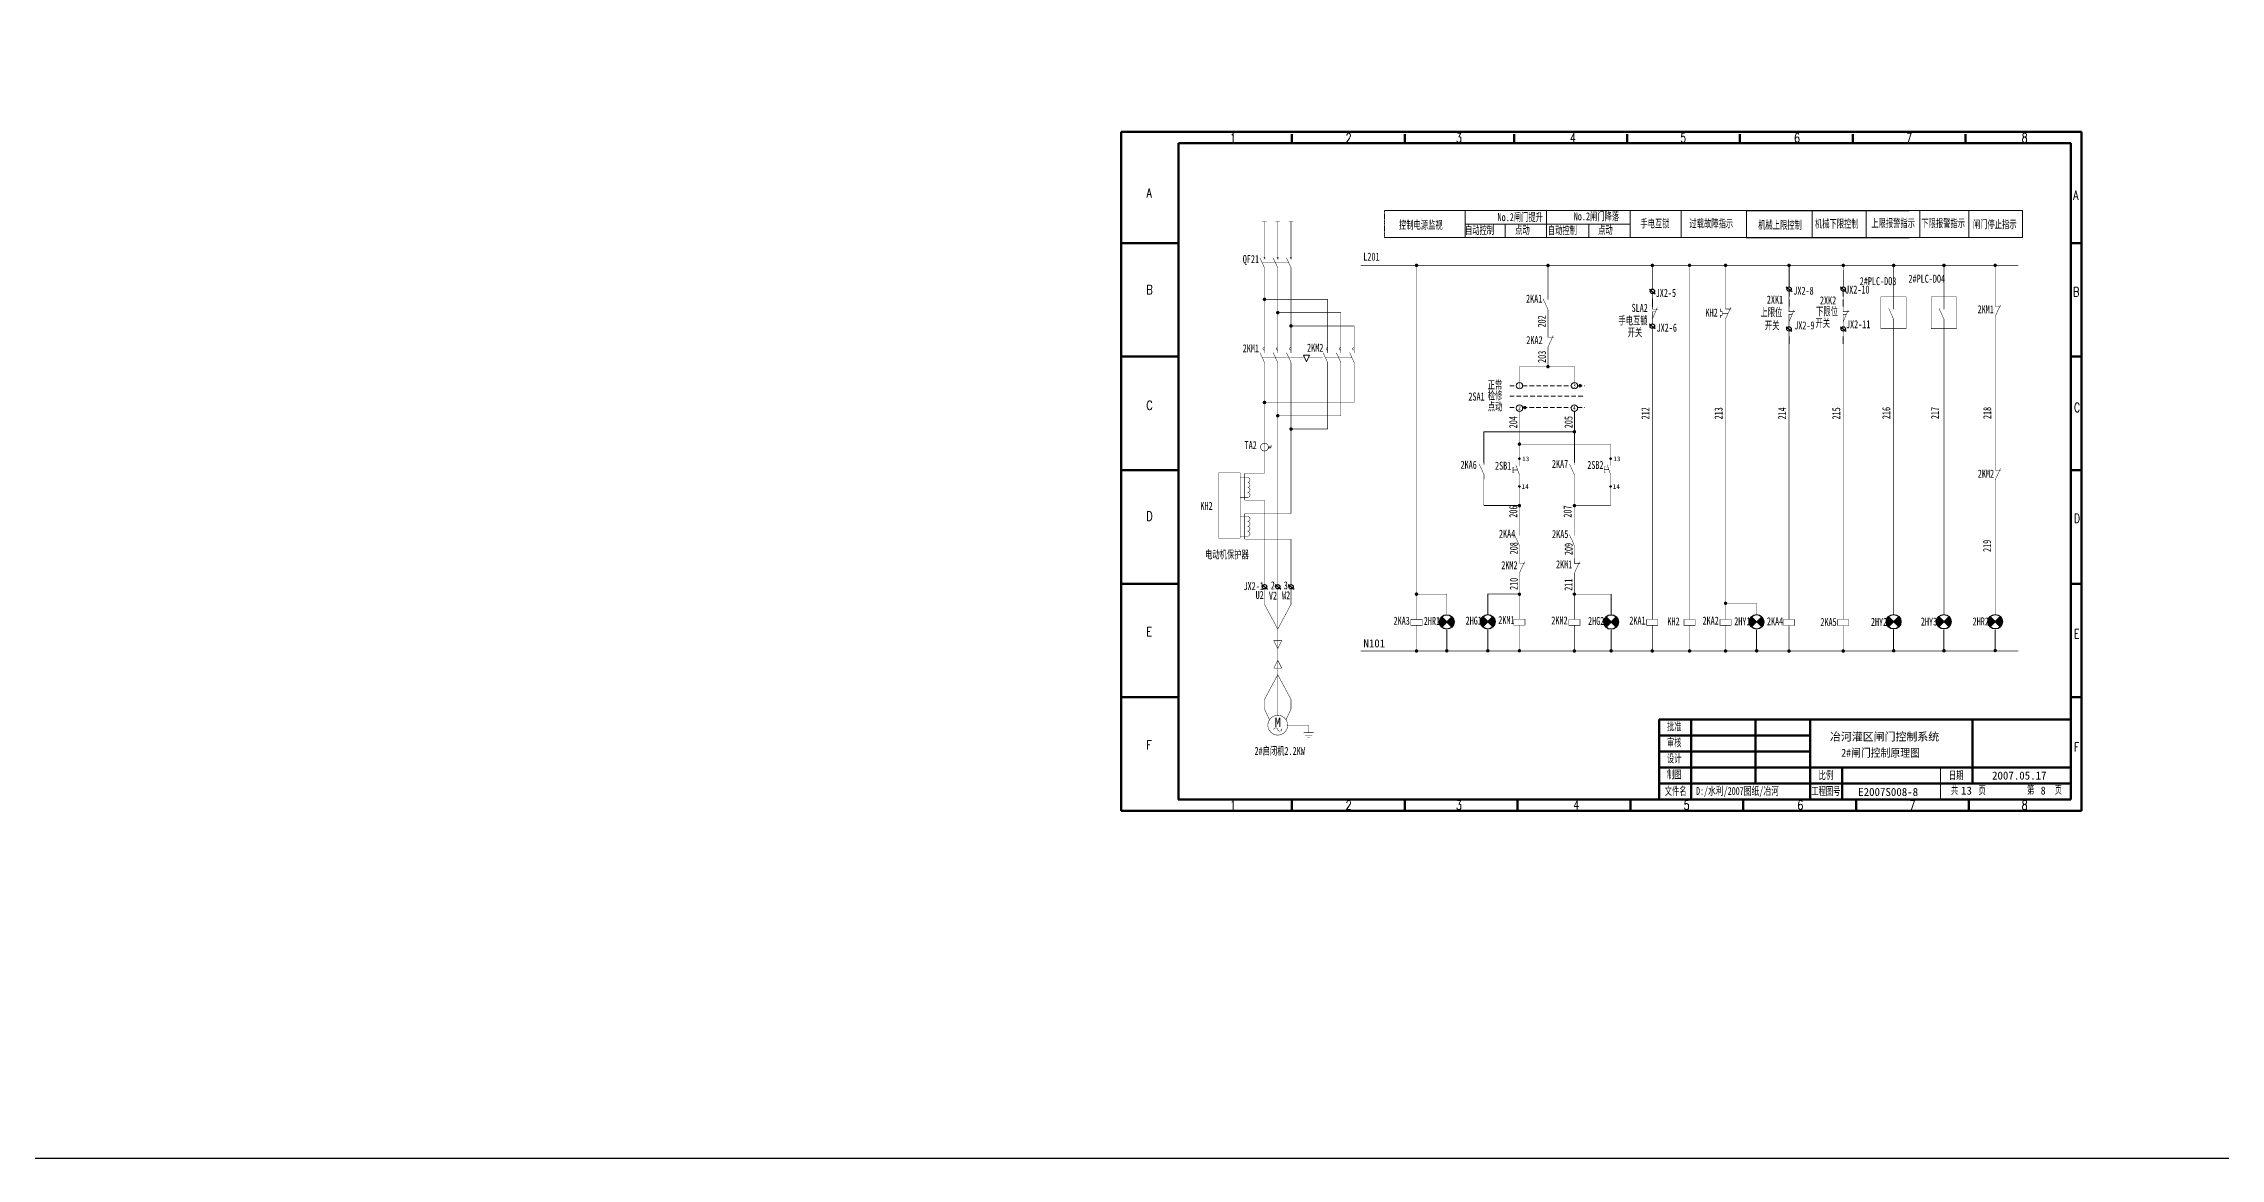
# Model space of a CAD drawing. Header units: millimetres. Extents: x 351 to 10319, y -5939 to 5511.
# Drawn here: x 3429 to 4381, y -2787 to -2299 of the extents above; entities that cross this region are included whole.
import ezdxf
from ezdxf.enums import TextEntityAlignment as Align

# ---------------------------------------------------------------- set-up
doc = ezdxf.new("R2010")
doc.units = ezdxf.units.MM
doc.linetypes.add('DASHED', pattern=[0.75, 0.5, -0.25])
for name, color, linetype in [('40', 7, 'Continuous'), ('41', 7, 'Continuous'), ('ELEMENT', 3, 'Continuous')]:
    doc.layers.add(name, color=color, linetype=linetype)
doc.styles.add('HZ', font='txt.shx', dxfattribs={"width": 0.65, "bigfont": 'hztxt.shx'})
doc.styles.add('song', font='SimSun.ttf', dxfattribs={"width": 0.65})
doc.styles.add('仿宋', font='SIMFANG.TTF', dxfattribs={"width": 0.65})

# ---------------------------------------------------------------- blocks, each defined once
blk = doc.blocks.new('电流互感器1')
at = {"const_width": 0.202}
blk.add_lwpolyline([(0.08, 2.21, 1), (0.08, -0.67, 1), (0.08, 2.21)], format="xyb", close=True, dxfattribs=at)
for points in [[(0.08, 5.09), (0.08, -3.55)], [(1.52, 0.77), (2.68, 0.77)], [(2.29, 1.34), (1.57, 0.19)], [(2.75, 1.34), (2.03, 0.19)]]:
    blk.add_lwpolyline(points, dxfattribs=at)
at = {"flags": 9}
for p in [(0.08, 5.09), (-0.17, -5.99)]:
    blk.add_attdef('S', p, '', height=0.0000576, dxfattribs=at)
blk = doc.blocks.new('断路器')
at = {"const_width": 0.202}
for points in [[(-4.8, -4.18), (-4.8, -2.16), (-6.81, 2.16)], [(-5.81, 0), (5.81, 0)], [(-5.16, 2.5), (-4.43, 1.53)], [(-4.55, 2.5), (-5.05, 1.53)], [(-4.8, 4.47), (-4.8, 2.02)], [(1.01, -4.18), (1.01, -2.16), (-1.01, 2.16)], [(0.65, 2.5), (1.37, 1.53)], [(1.26, 2.5), (0.76, 1.53)], [(1.01, 4.47), (1.01, 2.02)], [(6.81, -4.18), (6.81, -2.16), (4.8, 2.16)], [(6.46, 2.5), (7.18, 1.53)], [(7.06, 2.5), (6.56, 1.53)], [(6.81, 4.47), (6.81, 2.02)]]:
    blk.add_lwpolyline(points, dxfattribs=at)
at = {"flags": 9}
blk.add_attdef('S', (-0.14, 2.02), '', height=0.0000576, dxfattribs=at)
blk = doc.blocks.new('交流接触器')
at = {"const_width": 0.202}
for points in [[(-4.07, -5.19), (-4.07, -3.17), (-6.09, 1.15)], [(-4.07, 3.46), (-4.07, 1.01)], [(1.73, -5.19), (1.73, -3.17), (-0.28, 1.15)], [(1.73, 3.46), (1.73, 1.01)], [(7.54, -5.19), (7.54, -3.17), (5.52, 1.15)], [(7.54, 3.46), (7.54, 1.01)], [(-5.08, -1.01), (6.53, -1.01)]]:
    blk.add_lwpolyline(points, dxfattribs=at)
for points in [[(-4.19, 3.29, 1.278688), (-4.07, 2.32, -1.12636)], [(1.61, 3.28, 1.278688), (1.73, 2.32, -1.12636)], [(7.42, 3.29, 1.278688), (7.54, 2.32, -1.12636)]]:
    blk.add_lwpolyline(points, format="xyb", dxfattribs=at)
at = {"flags": 9}
blk.add_attdef('S', (0.21, 2.8), '', height=0.0000576, dxfattribs=at)
blk = doc.blocks.new('辅助符号2')
blk.add_line((-0.95, 6.09), (1.54, 4.09))
at = {"const_width": 0.202}
blk.add_lwpolyline([(0.24, 4.17), (0.24, -2.55)], dxfattribs=at)
blk.add_circle((0.24, 5.13), 0.96)
at = {"flags": 9}
blk.add_attdef('S', (0.24, 6.09), '', height=0.0000576, dxfattribs=at)
blk = doc.blocks.new('电缆头1')
at = {"const_width": 0.202}
for points in [[(-1.73, 1.44), (1.73, 1.44), (0, -2.02), (-1.73, 1.44)], [(0, 4.32), (0, -4.32)]]:
    blk.add_lwpolyline(points, dxfattribs=at)
at = {"flags": 9}
blk.add_attdef('S', (0, 4.32), '', height=0.0000576, dxfattribs=at)
blk = doc.blocks.new('电动机')
at = {"const_width": 0.202}
blk.add_lwpolyline([(-1.01, -4.82, 1), (-1.01, 3.82, 1), (-1.01, -4.82, 1)], format="xyb", close=True, dxfattribs=at)
for points in [[(-1.01, -2.37, 0.986208), (-2.74, -2.66, 0.859125)], [(-1.01, -2.37, 1.013985), (0.71, -2.08, -1.197218)]]:
    blk.add_lwpolyline(points, format="xyb", dxfattribs=at)
at = {"flags": 8}
blk.add_attdef('M', text='', height=4.03, dxfattribs=at).set_placement((-1.01, 0.8), align=Align.MIDDLE_CENTER)
at = {"flags": 9}
blk.add_attdef('S', (-1.01, 3.82), '', height=0.0000576, dxfattribs=at)
blk = doc.blocks.new('接地')
at = {"const_width": 0.202}
for points in [[(-2.16, 1.08), (2.16, 1.08)], [(-1.62, 0), (1.62, 0)], [(0, 4.32), (0, 1.08)], [(-0.54, -1.08), (0.54, -1.08)]]:
    blk.add_lwpolyline(points, dxfattribs=at)
at = {"flags": 9}
blk.add_attdef('S', (0, 4.32), '', height=0.0000576, dxfattribs=at)
blk = doc.blocks.new('动合（常开）触点')
at = {"const_width": 0.202}
for points in [[(-1.09, 2.24), (1.07, -2.52)], [(1.07, 3.97), (1.07, 1.81)], [(1.07, -2.52), (1.07, -4.68)]]:
    blk.add_lwpolyline(points, dxfattribs=at)
at = {"flags": 9}
blk.add_attdef('S', (1.07, 3.97), '', height=0.0000576, dxfattribs=at)
blk = doc.blocks.new('操作器件')
at = {"const_width": 0.202}
for points in [[(-2.76, 1.83), (2.14, 1.83), (2.14, -0.77), (-2.76, -0.77), (-2.76, 1.83)], [(-0.31, 4.85), (-0.31, 1.83)], [(-0.31, -3.79), (-0.31, -0.77)]]:
    blk.add_lwpolyline(points, dxfattribs=at)
at = {"flags": 9}
blk.add_attdef('S', (-0.31, 4.85), '', height=0.0000576, dxfattribs=at)
blk = doc.blocks.new('信号灯')
for p, q in [((2.04, -2.25), (-2.44, 2.24)), ((2.04, 2.24), (-2.44, -2.25))]:
    blk.add_line(p, q)
at = {"const_width": 0.202}
blk.add_lwpolyline([(-0.2, 5.47), (-0.2, 3.16)], dxfattribs=at)
blk.add_circle((-0.2, -0.01), 3.17)
for points in [[(-1.32, -1.13), (-3.26, 0.82), (-0.2, -0.01), (-2.44, 2.24)], [(-2.14, -1.95), (-3.26, -0.83), (-1.32, -1.13), (-3.26, 0.82)], [(0.92, 1.12), (2.86, -0.83), (-0.2, -0.01), (2.04, -2.25)], [(1.74, 1.94), (2.86, 0.82), (0.92, 1.12), (2.86, -0.83)], [(2.04, 2.24), (2.04, 2.24), (1.74, 1.94), (2.86, 0.82)], [(-2.44, -2.25), (-2.44, -2.25), (-2.14, -1.95), (-3.26, -0.83)]]:
    blk.add_solid(points)
at = {"flags": 9}
blk.add_attdef('S', (-0.2, 5.47), '', height=0.0000576, dxfattribs=at)
at = {"layer": 'ELEMENT', "flags": 9}
blk.add_attdef('S', (-0.2, 5.47), '', height=0.0000576, dxfattribs=at)
blk = doc.blocks.new('位置开关动断触点')
at = {"const_width": 0.202}
for points in [[(-0.54, 3.62), (-0.54, 1.46), (2.05, 1.46)], [(1.62, 2.18), (-0.54, -2.86)], [(-0.54, -5.02), (-0.54, 0.29), (0.81, 0.29)]]:
    blk.add_lwpolyline(points, dxfattribs=at)
at = {"flags": 9}
blk.add_attdef('S', (-0.54, 3.62), '', height=0.0000576, dxfattribs=at)
blk = doc.blocks.new('动断（常闭）触点')
at = {"const_width": 0.202}
for points in [[(-1.15, 3.96), (-1.15, 1.8), (1.44, 1.8)], [(-1.15, -4.68), (-1.15, -2.52), (1.15, 2.52)]]:
    blk.add_lwpolyline(points, dxfattribs=at)
at = {"flags": 9}
blk.add_attdef('S', (-1.15, 3.96), '', height=0.0000576, dxfattribs=at)
blk = doc.blocks.new('按钮开关1')
at = {"const_width": 0.202}
for points in [[(-1.41, 1.25), (-2.05, 1.25), (-2.05, -1.2), (-1.41, -1.2)], [(-2.05, 0), (0, 0)], [(0.75, -4.51), (0.75, -2.1), (-0.78, 2.1)], [(0.75, 4.13), (0.75, 1.68)]]:
    blk.add_lwpolyline(points, dxfattribs=at)
at = {"flags": 9}
blk.add_attdef('S', (0.75, 4.13), '', height=0.0000576, dxfattribs=at)
blk = doc.blocks.new('热继电器常闭触点')
at = {"const_width": 0.202}
for points in [[(-3.1, 1.79), (-3.1, 0.64), (-2.23, 0.64), (-2.23, -1.09), (-3.1, -1.09), (-3.1, -2.25)], [(-0.79, 3.8), (-0.79, 1.64), (1.8, 1.64)], [(-0.79, -4.84), (-0.79, -2.68), (1.51, 2.36)], [(-2.23, -0.23), (0.33, -0.23)]]:
    blk.add_lwpolyline(points, dxfattribs=at)
at = {"flags": 9}
blk.add_attdef('S', (-0.79, 3.8), '', height=0.0000576, dxfattribs=at)
blk = doc.blocks.new('电感器')
at = {"const_width": 0.202}
for points in [[(1, 5.55), (1, 5.55, 1), (1, 3.39, 1)], [(1, 3.39, 1), (1, 1.23, 1), (1, -0.93, 1), (1, -3.09), (1, -3.09)]]:
    blk.add_lwpolyline(points, format="xyb", dxfattribs=at)
at = {"flags": 9}
blk.add_attdef('S', (1, 5.55), '', height=0.0000576, dxfattribs=at)

msp = doc.modelspace()

# ---------------------------------------------------------------- linework, layer by layer
at = {"color": 0, "lineweight": 50}
for p, q in [((4320.393, -2337.955), (3900.393, -2337.955)), ((3975.029, -2338.922), (3975.029, -2342.927)), ((4024.398, -2338.922), (4024.398, -2342.927)), ((4072.282, -2338.922), (4072.282, -2342.927)), ((4121.652, -2338.922), (4121.652, -2342.927)), ((4171.022, -2338.922), (4171.022, -2342.927)), ((4220.391, -2338.922), (4220.391, -2342.927)), ((4269.761, -2338.922), (4269.761, -2342.927)), ((3925.393, -2386.612), (3900.393, -2386.612)), ((4320.393, -2386.612), (4315.789, -2386.612)), ((3925.393, -2436.273), (3900.393, -2436.273)), ((4320.393, -2436.273), (4315.789, -2436.273)), ((3925.393, -2485.934), (3900.393, -2485.934)), ((4319.954, -2485.934), (4315.789, -2485.934)), ((3925.393, -2535.596), (3900.393, -2535.596)), ((4320.393, -2535.596), (4315.789, -2535.596)), ((3925.393, -2585.257), (3900.393, -2585.257)), ((4320.393, -2585.257), (4315.789, -2585.257)), ((4320.393, -2634.955), (3900.402, -2634.955)), ((3975.029, -2629.957), (3975.029, -2634.919)), ((4024.398, -2629.957), (4024.398, -2634.919)), ((4073.768, -2629.957), (4073.768, -2634.919)), ((4123.138, -2629.957), (4123.138, -2634.919)), ((4172.508, -2629.957), (4172.508, -2634.919)), ((4221.877, -2629.957), (4221.877, -2634.919)), ((4271.247, -2629.957), (4271.247, -2634.919))]:
    msp.add_line(p, q, dxfattribs=at)
at = {"lineweight": 9}
for p, q in [((4015.589, -2372.379), (4294.714, -2372.379)), ((4050.879, -2384.232), (4050.879, -2372.379)), ((4123.016, -2378.269), (4050.879, -2378.269)), ((4068.422, -2384.232), (4068.422, -2378.269)), ((4086.49, -2384.232), (4086.49, -2372.379)), ((4104.93, -2384.232), (4104.93, -2378.269)), ((4123.016, -2384.232), (4123.016, -2372.379)), ((4145.379, -2384.232), (4145.379, -2372.379)), ((4173.958, -2384.232), (4173.958, -2372.379)), ((4202.644, -2384.232), (4202.644, -2372.379)), ((4226.268, -2384.232), (4226.268, -2372.379)), ((4249.685, -2384.232), (4249.685, -2372.379)), ((4271.242, -2384.232), (4271.242, -2372.379)), ((4294.714, -2384.232), (4294.714, -2372.379)), ((4294.714, -2384.232), (4015.589, -2384.232)), ((4192.522, -2405.736), (4192.522, -2396.368)), ((4192.522, -2409.952), (4192.522, -2407.656)), ((4216.241, -2409.952), (4216.241, -2407.656)), ((4132.737, -2414.354), (4132.737, -2411.021)), ((4192.522, -2414.378), (4192.522, -2411.233)), ((4192.522, -2414.378), (4192.522, -2411.233)), ((4216.241, -2414.378), (4216.241, -2411.233)), ((4192.514, -2430.629), (4192.514, -2427.484)), ((4192.514, -2430.629), (4192.514, -2427.484)), ((4216.234, -2430.629), (4216.234, -2427.484)), ((4216.234, -2430.629), (4216.234, -2427.484)), ((3980.165, -2435.657), (3982.781, -2435.657)), ((3981.473, -2438.532), (3980.165, -2435.657)), ((3982.781, -2435.657), (3981.473, -2438.532)), ((4098.643, -2460.184), (4098.643, -2482.609)), ((4059.07, -2469.112), (4098.4, -2469.112)), ((4059.07, -2469.112), (4059.07, -2482.613)), ((4074.718, -2501.437), (4059.07, -2501.437)), ((4060.771, -2540.069), (4060.771, -2549.063)), ((4114.707, -2540.158), (4114.707, -2549.151)), ((4042.82, -2555.911), (4042.82, -2564.984)), ((4060.771, -2555.836), (4060.771, -2564.909)), ((4114.707, -2555.924), (4114.707, -2564.997)), ((4178.333, -2555.861), (4178.333, -2564.935)), ((4238.295, -2555.809), (4238.295, -2564.882)), ((4260.303, -2555.809), (4260.303, -2564.882)), ((4282.71, -2555.783), (4282.71, -2564.856))]:
    msp.add_line(p, q, dxfattribs=at)
at = {"linetype": 'DASHED', "lineweight": 9}
msp.add_line((4015.589, -2384.232), (4015.589, -2372.379), dxfattribs=at)
for p, q in [((4173.958, -2372.379), (4245.065, -2372.379)), ((4173.958, -2384.232), (4245.065, -2384.232))]:
    msp.add_line(p, q)
at = {"linetype": 'DASHED', "lineweight": 9, "ltscale": 4}
for p, q in [((4070.329, -2449.021), (4073.209, -2449.021)), ((4070.329, -2453.592), (4103.15, -2453.592)), ((4076.004, -2449.021), (4097.258, -2449.021)), ((4100.052, -2449.021), (4103.15, -2449.021)), ((4070.329, -2458.556), (4073.215, -2458.556)), ((4075.973, -2458.556), (4097.263, -2458.556)), ((4100.022, -2458.556), (4103.15, -2458.556))]:
    msp.add_line(p, q, dxfattribs=at)
at = {"lineweight": 20}
msp.add_line((4258.789, -2615.957), (4258.789, -2629.957), dxfattribs=at)
msp.add_lwpolyline([(2066.199, -1811.726), (7008.567, -1811.726), (7008.567, -2786.942), (2066.199, -2786.942)], close=True)
at = {"const_width": 0.2}
for points in [[(3962.009, -2377.119), (3964.082, -2377.119)], [(3963.076, -2390.755), (3963.076, -2377.119)], [(3967.814, -2377.119), (3969.888, -2377.119)], [(3968.881, -2390.755), (3968.881, -2377.119)], [(3973.62, -2377.119), (3975.693, -2377.119)], [(3974.687, -2390.755), (3974.687, -2377.119)], [(3963.076, -2434.645), (3963.076, -2397.38)], [(3968.881, -2434.645), (3968.881, -2397.38)], [(3974.687, -2434.645), (3974.687, -2397.38)], [(4005.158, -2396.345), (4292.829, -2396.345)], [(4029.599, -2396.345), (4029.592, -2430.601)], [(4087.071, -2409.143), (4087.071, -2396.345)], [(4132.737, -2396.349), (4132.737, -2406.744)], [(4149.017, -2411.282), (4149.017, -2396.345)], [(4164.756, -2413.291), (4164.763, -2396.345)], [(4192.522, -2405.736), (4192.522, -2396.588)], [(4216.241, -2396.345), (4216.291, -2405.737)], [(4282.71, -2412.18), (4282.718, -2396.345)], [(3963.076, -2411.228), (3990.707, -2411.228)], [(3968.881, -2417.034), (3996.512, -2417.034)], [(3990.707, -2434.645), (3990.707, -2411.228)], [(3996.512, -2434.645), (3996.512, -2417.034)], [(4087.071, -2425.598), (4087.071, -2417.786)], [(4149.02, -2421.933), (4149.017, -2411.282)], [(3974.687, -2422.839), (4002.318, -2422.839)], [(4002.318, -2434.645), (4002.318, -2422.839)], [(4149.02, -2421.933), (4149.02, -2422.777)], [(4149.02, -2422.777), (4149.02, -2545.289)], [(4164.756, -2421.933), (4164.756, -2546.784)], [(4238.295, -2546.731), (4238.295, -2420.72)], [(4260.303, -2546.731), (4260.303, -2424.014)], [(4282.71, -2483.739), (4282.71, -2420.707)], [(4029.592, -2430.601), (4029.572, -2545.287)], [(4087.071, -2434.24), (4087.071, -2435.084)], [(4087.071, -2435.084), (4087.071, -2440.617)], [(4132.73, -2430.605), (4132.71, -2545.291)], [(4192.514, -2430.629), (4192.52, -2545.321)], [(4216.234, -2430.629), (4216.239, -2545.321)], [(3963.076, -2487.33), (3963.076, -2438.822)], [(3968.881, -2488.331), (3968.881, -2438.822)], [(3974.687, -2489.195), (3974.687, -2438.822)], [(3990.707, -2467.924), (3990.707, -2438.822)], [(3996.512, -2462.118), (3996.512, -2438.822)], [(4002.318, -2456.313), (4002.318, -2438.822)], [(4074.594, -2447.568), (4074.594, -2440.617), (4098.643, -2440.617), (4098.643, -2447.568)], [(3963.076, -2456.313), (4002.318, -2456.313)], [(3968.881, -2462.118), (3996.512, -2462.118)], [(4074.594, -2479.454), (4074.594, -2460.184)], [(4098.643, -2460.184), (4098.643, -2481.463)], [(3974.687, -2467.924), (3990.707, -2467.924)], [(4059.07, -2481.311), (4059.07, -2469.112), (4098.643, -2469.102)], [(4074.594, -2474.542), (4114.464, -2474.542), (4114.464, -2479.302)], [(4074.594, -2480.586), (4074.594, -2479.454)], [(4074.594, -2481.717), (4074.594, -2481.232)], [(4114.464, -2479.302), (4114.464, -2480.586)], [(4114.464, -2481.232), (4114.464, -2481.565)], [(3954.381, -2489.144), (3954.381, -2487.33), (3963.076, -2487.33)], [(3968.881, -2512.102), (3968.881, -2486.073)], [(3974.687, -2504.879), (3974.687, -2486.938)], [(4059.07, -2489.953), (4059.07, -2501.437), (4074.594, -2501.437)], [(4074.594, -2490.36), (4074.594, -2490.95)], [(4074.594, -2490.95), (4074.594, -2492.727)], [(4074.594, -2492.137), (4074.594, -2492.727)], [(4074.594, -2493.374), (4074.594, -2512.418)], [(4098.643, -2490.105), (4098.643, -2512.418)], [(4098.643, -2501.437), (4114.464, -2501.437), (4114.464, -2493.374)], [(4114.464, -2490.797), (4114.464, -2490.207)], [(4114.464, -2492.727), (4114.464, -2490.502)], [(4282.71, -2546.706), (4282.71, -2492.381)], [(3954.381, -2499.038), (3963.076, -2499.038)], [(3963.076, -2535.955), (3963.076, -2499.038)], [(3954.381, -2504.879), (3974.687, -2504.879)], [(3968.881, -2535.955), (3968.881, -2512.102)], [(3954.381, -2516.056), (3974.687, -2516.056)], [(3974.687, -2535.953), (3974.687, -2516.056)], [(4074.594, -2518.9), (4074.594, -2524.398)], [(4098.643, -2518.9), (4098.643, -2524.701)], [(4074.597, -2545.209), (4074.594, -2533.04)], [(3963.076, -2544.597), (3963.076, -2537.876)], [(3968.881, -2566.721), (3968.881, -2537.876)], [(3974.687, -2544.595), (3974.687, -2537.873)], [(4042.82, -2546.833), (4042.82, -2540.144), (4029.573, -2540.144)], [(4060.771, -2546.758), (4060.771, -2540.069), (4074.596, -2540.069)], [(4098.623, -2533.128), (4098.626, -2545.297)], [(4114.707, -2546.847), (4114.707, -2540.158), (4098.624, -2540.158)], [(3968.881, -2555.419), (3963.076, -2544.597)], [(3968.881, -2555.419), (3974.687, -2544.595)], [(4029.572, -2545.287), (4029.571, -2548.16)], [(4074.598, -2548.082), (4074.597, -2545.209)], [(4098.626, -2545.297), (4098.627, -2549.683)], [(4132.71, -2545.291), (4132.709, -2548.165)], [(4149.02, -2545.289), (4149.02, -2548.163)], [(4178.333, -2546.784), (4178.333, -2544.04), (4164.756, -2544.04)], [(4164.756, -2545.289), (4164.756, -2548.163)], [(4192.52, -2545.321), (4192.52, -2548.194)], [(4216.239, -2545.321), (4216.24, -2548.194)], [(4029.571, -2564.988), (4029.571, -2556.803)], [(4042.82, -2555.475), (4042.82, -2564.984)], [(4060.771, -2555.4), (4060.771, -2564.997)], [(4074.598, -2556.724), (4074.598, -2564.997)], [(4098.627, -2556.812), (4098.627, -2564.942)], [(4114.707, -2555.489), (4114.707, -2564.997)], [(4132.709, -2564.992), (4132.709, -2556.807)], [(4149.02, -2556.805), (4149.02, -2565.146)], [(4164.756, -2556.805), (4164.756, -2565.146)], [(4178.333, -2555.426), (4178.333, -2564.935)], [(4192.52, -2565.021), (4192.52, -2556.836)], [(4216.24, -2565.021), (4216.24, -2556.836)], [(4238.295, -2555.373), (4238.295, -2564.882)], [(4260.303, -2555.373), (4260.303, -2564.882)], [(4282.71, -2555.348), (4282.71, -2564.856)], [(3968.881, -2588.745), (3968.881, -2566.948)], [(4005.158, -2564.997), (4292.829, -2564.997)], [(3968.881, -2575.363), (3963.076, -2586.184)], [(3968.881, -2575.363), (3974.687, -2586.187)], [(3963.076, -2586.184), (3963.076, -2588.745)], [(3963.076, -2588.745), (3963.076, -2590.453)], [(3968.881, -2593.139), (3968.881, -2588.745)], [(3974.685, -2586.184), (3974.685, -2588.745)], [(3974.685, -2588.745), (3974.685, -2590.453)], [(3963.076, -2590.453), (3965.279, -2595.074)], [(3974.687, -2590.453), (3972.483, -2595.074)], [(3973.202, -2597.46), (3982.365, -2597.46)]]:
    msp.add_lwpolyline(points, dxfattribs=at)
at = {"const_width": 0.75}
for points in [[(4029.224, -2396.345, 1), (4029.974, -2396.345, 1)], [(4086.706, -2396.396, 1), (4087.456, -2396.396, 1)], [(4132.362, -2396.349, 1), (4133.112, -2396.349, 1)], [(4148.619, -2396.345, 1), (4149.369, -2396.345, 1)], [(4164.388, -2396.345, 1), (4165.138, -2396.345, 1)], [(4192.147, -2396.345, 1), (4192.897, -2396.345, 1)], [(4215.866, -2396.368, 1), (4216.616, -2396.368, 1)], [(4282.343, -2396.345, 1), (4283.093, -2396.345, 1)], [(4086.696, -2440.617, 1), (4087.446, -2440.617, 1)], [(4100.764, -2449.004, 1), (4101.514, -2449.004, 1)], [(4076.577, -2458.54, 1), (4077.327, -2458.54, 1)], [(4074.219, -2474.542, 1), (4074.969, -2474.542, 1)], [(4098.268, -2469.102, 1), (4099.018, -2469.102, 1)], [(4074.219, -2501.437, 1), (4074.969, -2501.437, 1)], [(4098.268, -2501.437, 1), (4099.018, -2501.437, 1)], [(4029.198, -2540.144, 1), (4029.948, -2540.144, 1)], [(4074.223, -2540.176, 1), (4074.973, -2540.176, 1)], [(4098.247, -2540.158, 1), (4098.997, -2540.158, 1)], [(4164.381, -2544.126, 1), (4165.131, -2544.126, 1)], [(4029.196, -2564.988, 1), (4029.946, -2564.988, 1)], [(4042.445, -2564.929, 1), (4043.195, -2564.929, 1)], [(4060.396, -2564.909, 1), (4061.146, -2564.909, 1)], [(4074.223, -2564.909, 1), (4074.973, -2564.909, 1)], [(4098.252, -2564.997, 1), (4099.002, -2564.997, 1)], [(4114.332, -2564.942, 1), (4115.082, -2564.942, 1)], [(4132.334, -2564.992, 1), (4133.084, -2564.992, 1)], [(4148.645, -2564.99, 1), (4149.395, -2564.99, 1)], [(4164.381, -2564.99, 1), (4165.131, -2564.99, 1)], [(4177.958, -2564.88, 1), (4178.708, -2564.88, 1)], [(4177.958, -2564.935, 1), (4178.708, -2564.935, 1)], [(4192.145, -2565.021, 1), (4192.895, -2565.021, 1)], [(4215.865, -2565.021, 1), (4216.615, -2565.021, 1)], [(4237.92, -2564.882, 1), (4238.67, -2564.882, 1)], [(4259.928, -2564.882, 1), (4260.678, -2564.882, 1)], [(4282.351, -2564.801, 1), (4283.101, -2564.801, 1)]]:
    msp.add_lwpolyline(points, format="xyb", close=True, dxfattribs=at)
at = {"lineweight": 20, "const_width": 0.2}
for points in [[(4238.295, -2408.869), (4238.295, -2406.949)], [(4260.303, -2408.869), (4260.303, -2406.949)], [(4238.295, -2425.499), (4238.295, -2427.42)], [(4260.303, -2427.42), (4260.303, -2425.499)], [(3942.997, -2503.299), (3942.997, -2487.066), (3952.411, -2487.066), (3952.411, -2503.299)], [(3955.655, -2489.144), (3952.411, -2489.144)], [(3954.381, -2487.861), (3954.381, -2499.038)], [(3952.411, -2501.042), (3952.411, -2515.692), (3942.997, -2515.692), (3942.997, -2501.042)], [(3955.655, -2497.786), (3952.411, -2497.786)], [(3955.655, -2506.162), (3952.411, -2506.162)], [(3954.381, -2504.879), (3954.381, -2516.056)], [(3955.655, -2514.804), (3952.411, -2514.804)]]:
    msp.add_lwpolyline(points, dxfattribs=at)
at = {"lineweight": 9, "const_width": 0.75}
for points in [[(3962.701, -2411.228, 1), (3963.451, -2411.228, 1)], [(3968.506, -2417.034, 1), (3969.256, -2417.034, 1)], [(3974.312, -2422.839, 1), (3975.062, -2422.839, 1)], [(3962.701, -2456.313, 1), (3963.451, -2456.313, 1)], [(3968.506, -2462.118, 1), (3969.256, -2462.118, 1)], [(3974.312, -2467.924, 1), (3975.062, -2467.924, 1)]]:
    msp.add_lwpolyline(points, format="xyb", close=True, dxfattribs=at)
at = {"linetype": 'DASHED', "lineweight": 20, "ltscale": 4, "const_width": 0.2}
for points in [[(4243.729, -2410.108), (4243.729, -2424.014), (4232.696, -2424.014), (4232.696, -2410.108)], [(4243.729, -2410.108), (4232.696, -2410.108)], [(4265.737, -2410.108), (4265.737, -2424.014), (4254.704, -2424.014), (4254.704, -2410.108)], [(4265.737, -2410.108), (4254.704, -2410.108)]]:
    msp.add_lwpolyline(points, dxfattribs=at)
at = {"linetype": 'DASHED', "ltscale": 4, "const_width": 0.2}
for points in [[(3973.678, -2436.661), (3980.622, -2436.661)], [(3982.324, -2436.661), (3988.552, -2436.661)], [(3990.253, -2436.661), (4001.309, -2436.661)]]:
    msp.add_lwpolyline(points, dxfattribs=at)
at = {"lineweight": 9}
for centre in [(4074.606, -2448.966), (4098.655, -2448.966), (4074.594, -2458.786), (4098.643, -2458.786)]:
    msp.add_circle(centre, 1.398, dxfattribs=at)
for centre in [(4074.594, -2480.909), (4114.465, -2480.909), (4074.594, -2493.051), (4114.465, -2493.051)]:
    msp.add_circle(centre, 0.323)
for centre, radius, start, end in [((4029.599, -2396.345), 0.243, 0, 180), ((4029.599, -2396.345), 0.243, 180, 0), ((4087.081, -2396.401), 0.243, 0, 180), ((4087.081, -2396.401), 0.243, 180, 0), ((4132.737, -2396.349), 0.243, 0, 180), ((4132.737, -2396.349), 0.243, 180, 0), ((4148.994, -2396.345), 0.243, 0, 180), ((4148.994, -2396.345), 0.243, 180, 0), ((4164.763, -2396.345), 0.243, 0, 180), ((4164.763, -2396.345), 0.243, 180, 0), ((4192.522, -2396.345), 0.243, 0, 180), ((4192.522, -2396.345), 0.243, 180, 0), ((4216.241, -2396.345), 0.243, 0, 180), ((4216.241, -2396.345), 0.243, 180, 0), ((4282.718, -2396.345), 0.243, 0, 180), ((4282.718, -2396.345), 0.243, 180, 0), ((3963.076, -2411.228), 0.3, 0, 180), ((3963.076, -2411.228), 0.3, 180, 0), ((3968.881, -2417.034), 0.3, 0, 180), ((3968.881, -2417.034), 0.3, 180, 0), ((3974.687, -2422.839), 0.3, 0, 180), ((3974.687, -2422.839), 0.3, 180, 0), ((3963.076, -2456.313), 0.3, 0, 180), ((3963.076, -2456.313), 0.3, 180, 0), ((3968.881, -2462.118), 0.3, 0, 180), ((3968.881, -2462.118), 0.3, 180, 0), ((3974.687, -2467.924), 0.3, 0, 180), ((3974.687, -2467.924), 0.3, 180, 0), ((4074.594, -2474.559), 0.243, 0, 180), ((4074.594, -2474.559), 0.243, 180, 0), ((4098.643, -2469.102), 0.243, 0, 180), ((4098.643, -2469.102), 0.243, 180, 0), ((4074.594, -2501.437), 0.243, 0, 180), ((4074.594, -2501.437), 0.243, 180, 0), ((4098.643, -2501.437), 0.243, 0, 180), ((4074.598, -2540.176), 0.243, 0, 180), ((4074.598, -2540.176), 0.243, 180, 0), ((4164.756, -2544.04), 0.243, 0, 180), ((4164.756, -2544.04), 0.243, 180, 0), ((4029.571, -2564.901), 0.243, 0, 180), ((4029.571, -2564.901), 0.243, 180, 0), ((4042.82, -2564.929), 0.243, 0, 180), ((4042.82, -2564.929), 0.243, 180, 0), ((4060.771, -2564.854), 0.243, 0, 180), ((4060.771, -2564.854), 0.243, 180, 0), ((4074.598, -2564.854), 0.243, 0, 180), ((4074.598, -2564.854), 0.243, 180, 0), ((4098.627, -2564.942), 0.243, 0, 180), ((4098.627, -2564.942), 0.243, 180, 0), ((4114.707, -2564.942), 0.243, 0, 180), ((4114.707, -2564.942), 0.243, 180, 0), ((4132.709, -2564.905), 0.243, 0, 180), ((4132.709, -2564.905), 0.243, 180, 0), ((4149.02, -2564.903), 0.243, 0, 180), ((4149.02, -2564.903), 0.243, 180, 0), ((4164.756, -2564.903), 0.243, 0, 180), ((4164.756, -2564.903), 0.243, 180, 0), ((4178.333, -2564.88), 0.243, 0, 180), ((4178.333, -2564.935), 0.243, 0, 180), ((4178.333, -2564.88), 0.243, 180, 0), ((4178.333, -2564.935), 0.243, 180, 0), ((4192.52, -2564.966), 0.243, 0, 180), ((4192.52, -2564.966), 0.243, 180, 0), ((4216.24, -2564.966), 0.243, 0, 180), ((4216.24, -2564.966), 0.243, 180, 0), ((4238.295, -2564.827), 0.243, 0, 180), ((4238.295, -2564.827), 0.243, 180, 0), ((4260.303, -2564.827), 0.243, 0, 180), ((4260.303, -2564.827), 0.243, 180, 0), ((4282.726, -2564.801), 0.243, 0, 180), ((4282.726, -2564.801), 0.243, 180, 0)]:
    msp.add_arc(centre, radius, start, end, dxfattribs=at)
at = {"layer": '40', "color": 0, "lineweight": 50}
for p, q in [((4315.789, -2342.964), (3925.393, -2342.964)), ((4315.789, -2629.957), (4315.789, -2342.964)), ((4135.789, -2629.957), (4135.789, -2594.957)), ((4135.789, -2594.957), (4315.789, -2594.957)), ((4149.789, -2629.957), (4149.789, -2594.957)), ((4177.789, -2622.957), (4177.789, -2594.957)), ((4201.789, -2629.957), (4201.789, -2594.957)), ((4272.789, -2622.957), (4272.789, -2594.957)), ((4135.789, -2601.957), (4201.789, -2601.957)), ((4135.789, -2608.957), (4201.789, -2608.957)), ((4135.789, -2615.957), (4315.789, -2615.957)), ((4215.789, -2629.957), (4215.789, -2615.957)), ((4215.789, -2629.957), (4215.789, -2615.957)), ((4272.789, -2622.957), (4272.789, -2615.957)), ((4135.789, -2622.957), (4315.789, -2622.957)), ((3925.39, -2629.957), (4315.789, -2629.957))]:
    msp.add_line(p, q, dxfattribs=at)
at = {"layer": '40', "lineweight": 20, "ltscale": 10, "const_width": 0.75}
for points in [[(4237.92, -2396.345, 1), (4238.67, -2396.345, 1)], [(4259.928, -2396.345, 1), (4260.678, -2396.345, 1)]]:
    msp.add_lwpolyline(points, format="xyb", close=True, dxfattribs=at)
at = {"layer": '40', "lineweight": 20, "ltscale": 10, "const_width": 0.2}
for points in [[(4238.295, -2406.949), (4238.295, -2396.69)], [(4260.303, -2406.949), (4260.303, -2396.345)], [(4238.295, -2413.43), (4238.295, -2408.869)], [(4260.303, -2413.43), (4260.303, -2408.869)], [(4238.295, -2422.072), (4238.295, -2425.499)], [(4260.303, -2422.072), (4260.303, -2425.499)]]:
    msp.add_lwpolyline(points, dxfattribs=at)
at = {"layer": '41', "color": 0, "lineweight": 50}
for p, q in [((3900.393, -2337.955), (3900.393, -2634.956)), ((4320.393, -2337.955), (4320.393, -2634.956)), ((3925.393, -2342.964), (3925.393, -2629.957))]:
    msp.add_line(p, q, dxfattribs=at)

# ---------------------------------------------------------------- block references
for name, p in [('断路器', (3967.873, -2395.22)), ('动合（常开）触点', (4086.003, -2413.109)), ('辅助符号2', (4132.501, -2412.835)), ('辅助符号2', (4192.285, -2411.827)), ('辅助符号2', (4216.005, -2411.827)), ('位置开关动断触点', (4133.276, -2416.944)), ('热继电器常闭触点', (4165.55, -2417.095)), ('动断（常闭）触点', (4283.863, -2416.141)), ('动断（常闭）触点', (4088.223, -2429.559)), ('辅助符号2', (4132.494, -2428.054)), ('辅助符号2', (4192.278, -2429.288)), ('辅助符号2', (4215.998, -2429.288)), ('交流接触器', (3967.149, -2435.652)), ('交流接触器', (3994.78, -2435.652)), ('动合（常开）触点', (4058.002, -2485.277)), ('按钮开关1', (4073.846, -2485.848)), ('动合（常开）触点', (4097.574, -2485.429)), ('按钮开关1', (4113.716, -2485.695)), ('动断（常闭）触点', (4283.863, -2487.7)), ('动合（常开）触点', (4073.526, -2516.384)), ('动合（常开）触点', (4097.574, -2516.384)), ('动断（常闭）触点', (4075.746, -2528.359)), ('动断（常闭）触点', (4099.775, -2528.447)), ('辅助符号2', (3962.839, -2542.047)), ('辅助符号2', (3974.45, -2542.044)), ('操作器件', (4029.882, -2553.013)), ('信号灯', (4043.022, -2552.301)), ('信号灯', (4060.974, -2552.227)), ('操作器件', (4074.909, -2552.934)), ('操作器件', (4098.938, -2553.022)), ('信号灯', (4114.909, -2552.315)), ('操作器件', (4133.02, -2553.017)), ('操作器件', (4149.331, -2553.015)), ('操作器件', (4165.067, -2553.015)), ('信号灯', (4178.535, -2552.252)), ('操作器件', (4192.831, -2553.046)), ('操作器件', (4216.55, -2553.046)), ('信号灯', (4238.497, -2552.199)), ('信号灯', (4260.505, -2552.199)), ('信号灯', (4282.913, -2552.174)), ('电缆头1', (3968.881, -2561.904)), ('接地', (3982.365, -2601.781))]:
    msp.add_blockref(name, p)
for name, p, xscale, yscale, zscale in [('位置开关动断触点', (4193.072, -2418.075), 1.020472440950471, 1.020472440944559, 1.020472440944882), ('位置开关动断触点', (4216.791, -2418.075), 1.020472440950471, 1.020472440944559, 1.020472440944882), ('电流互感器1', (3962.976, -2476.749), 1.181102362211277, 1.181102362204456, 1.181102362204724)]:
    msp.add_blockref(name, p, dxfattribs=dict(xscale=xscale, yscale=yscale, zscale=zscale))
at = {"lineweight": 20, "rotation": 180}
for p in [(3956.65, -2492.236), (3956.65, -2509.254)]:
    msp.add_blockref('电感器', p, dxfattribs=at)
at = {"lineweight": 9}
msp.add_blockref('辅助符号2', (3968.645, -2542.047), dxfattribs=at)
at = {"rotation": 180}
msp.add_blockref('电缆头1', (3968.881, -2571.042), dxfattribs=at)
ref = msp.add_blockref('电动机', (3969.895, -2596.963))
ref.add_attrib('M', 'M', dxfattribs={"height": 4.033}).set_placement((3968.881, -2596.164), align=Align.MIDDLE_CENTER)
at = {"layer": '40', "lineweight": 20, "ltscale": 10}
for p in [(4237.226, -2417.396), (4259.234, -2417.396)]:
    msp.add_blockref('动合（常开）触点', p, dxfattribs=at)

# ---------------------------------------------------------------- texts
at = {"color": 0, "lineweight": 50, "style": 'HZ', "width": 0.75}
for s, p in [('1', (3948.013, -2342.576)), ('2', (3998.575, -2342.576)), ('3', (4046.838, -2342.576)), ('4', (4096.68, -2342.576)), ('5', (4144.943, -2342.576)), ('6', (4194.739, -2342.576)), ('7', (4243.769, -2342.576)), ('8', (4294.284, -2342.576)), ('A', (3911.432, -2366.696)), ('A', (4316.779, -2367.643)), ('B', (3911.432, -2408.99)), ('B', (4316.779, -2409.937)), ('C', (3911.432, -2459.535)), ('C', (4317.154, -2460.482)), ('D', (3911.432, -2508.018)), ('D', (4317.154, -2508.965)), ('E', (3911.432, -2558.563)), ('E', (4317.154, -2559.51)), ('F', (3911.432, -2608.077)), ('F', (4317.154, -2609.024)), ('1', (3948.013, -2634.397)), ('2', (3998.575, -2634.397)), ('3', (4046.838, -2634.397)), ('4', (4098.166, -2634.397)), ('5', (4146.429, -2634.397)), ('6', (4196.225, -2634.397)), ('7', (4245.255, -2634.397)), ('8', (4294.284, -2634.397))]:
    msp.add_text(s, height=4, dxfattribs=at).set_placement(p)
at = {"lineweight": 9, "style": 'song', "width": 0.65}
for s, height, p in [('控制电源监视', 3.5, (4021.897, -2380.391)), ('自动控制', 3.5, (4050.77, -2382.687)), ('No.2闸门提升', 3.5, (4065.036, -2377.009)), ('  点动', 3.5, (4069.172, -2382.592)), ('自动控制', 3.5, (4087.019, -2382.751)), ('No.2闸门降落', 3.5, (4098.354, -2376.642)), ('  点动', 3.5, (4105.447, -2382.622)), ('手电互锁', 3.5, (4127.486, -2379.783)), ('过载故障指示', 3.5, (4148.961, -2379.75)), ('机械上限控制', 3.5, (4179.027, -2380.395)), ('机械下限控制', 3.5, (4203.849, -2379.86)), ('上限报警指示', 3.5, (4228.495, -2379.635)), ('下限报警指示', 3.5, (4250.407, -2379.677)), ('闸门停止指示', 3.5, (4272.969, -2380.145)), ('QF21', 3.5, (3953.577, -2395.32)), ('L201', 3.5, (4006.298, -2394.298)), ('2KA1', 3.5, (4077.481, -2412.633)), ('JX2-5', 3.5, (4134.209, -2410.145)), ('JX2-8', 3.5, (4194.42, -2409.165)), ('JX2-10', 3.5, (4217.06, -2408.663)), ('2#PLC-DO3', 3.5, (4223.443, -2405)), ('2#PLC-DO4', 3.5, (4244.763, -2403.935)), ('手电互锁', 3.5, (4117.917, -2422.25)), ('SLA2', 3.5, (4123.651, -2416.672)), ('KH2', 3.5, (4155.992, -2418.754)), ('上限位', 3.5, (4180.031, -2418.609)), ('2XK1', 3.5, (4182.808, -2413.081)), ('下限位', 3.5, (4204.352, -2418.193)), ('2XK2', 3.5, (4206.045, -2413.4)), ('2KM1', 3.5, (4274.997, -2417.304)), ('2KA2', 3.5, (4077.607, -2430.787)), ('开关', 3.5, (4121.938, -2427.4)), ('JX2-6', 3.5, (4134.598, -2425.322)), ('开关', 3.5, (4181.937, -2424.375)), ('JX2-9', 3.5, (4194.809, -2424.342)), ('开关', 3.5, (4204.095, -2423.32)), ('JX2-11', 3.5, (4217.449, -2423.84)), ('2KM1', 3.5, (3953.554, -2434.372)), ('正常', 3.5, (4060.748, -2450.377)), ('2SA1', 3.5, (4052.264, -2455.464)), ('检修', 3.5, (4060.748, -2455.018)), ('点动', 3.5, (4060.748, -2459.817)), ('1', 2, (4074.097, -2449.839)), ('3', 2, (4098.145, -2449.839)), ('2', 2, (4074.085, -2459.659)), ('4', 2, (4098.133, -2459.659)), ('TA2', 3.5, (3954.374, -2476.708)), ('2KA6', 3.5, (4048.827, -2485.322)), ('2SB1', 3.5, (4063.924, -2485.711)), ('2KA7', 3.5, (4088.804, -2484.932)), ('2SB2', 3.5, (4104.257, -2485.387)), ('2KM2', 3.5, (4275.099, -2489.21)), ('KH2', 3.5, (3935.055, -2503.286)), ('2KA4', 3.5, (4065.631, -2515.469)), ('2KA5', 3.5, (4088.885, -2515.621)), ('电动机保护器', 3.5, (3937.091, -2524.548)), ('2KM2', 3.5, (4066.645, -2529.223)), ('2KM1', 3.5, (4090.589, -2528.852)), ('JX2-1', 3.5, (3953.902, -2538.363)), ('U2', 3.5, (3959.193, -2542.254)), ('V2', 3.5, (3965.002, -2542.517)), ('2', 3.5, (3965.843, -2538.051)), ('W2', 3.5, (3970.766, -2542.376)), ('3', 3.5, (3971.524, -2538.048)), ('2KA3', 3.5, (4019.536, -2553.498)), ('2HR1', 3.5, (4032.766, -2553.594)), ('2HG1', 3.5, (4051.048, -2553.435)), ('2KM1', 3.5, (4065.336, -2553.201)), ('2KM2', 3.5, (4088.551, -2553.381)), ('2HG2', 3.5, (4104.588, -2553.61)), ('2KA1', 3.5, (4122.667, -2553.434)), ('KH2', 3.5, (4139.338, -2553.781)), ('2KA2', 3.5, (4154.671, -2553.464)), ('2HY1', 3.5, (4168.546, -2553.74)), ('2KA4', 3.5, (4182.843, -2553.769)), ('2KA5', 3.5, (4206.256, -2554.081)), ('2HY2', 3.5, (4228.337, -2554.008)), ('2HY3', 3.5, (4250.191, -2553.865)), ('2HR2', 3.5, (4272.826, -2553.824)), ('2#启闭机2.2KW', 3.5, (3958.702, -2610.463))]:
    msp.add_text(s, height=height, dxfattribs=at).set_placement(p)
for s, p in [('202', (4086.12, -2423.514)), ('203', (4086.208, -2439.014)), ('204', (4073.62, -2467.626)), ('205', (4097.821, -2467.565)), ('212', (4131.435, -2463.712)), ('213', (4163.442, -2463.71)), ('214', (4191.204, -2463.741)), ('215', (4214.902, -2463.741)), ('216', (4236.81, -2463.602)), ('217', (4258.12, -2463.602)), ('218', (4280.962, -2463.577)), ('206', (4073.625, -2506.715)), ('207', (4097.385, -2506.664)), ('208', (4073.866, -2522.748)), ('209', (4097.839, -2523.066)), ('219', (4280.883, -2521.698)), ('210', (4073.872, -2538.304)), ('211', (4097.764, -2538.671))]:
    msp.add_text(s, height=3.5, rotation=90, dxfattribs=at).set_placement(p)
at = {"linetype": 'DASHED', "ltscale": 4, "style": 'song', "width": 0.65}
msp.add_text('2KM2', height=3.5, dxfattribs=at).set_placement((3981.705, -2434.098))
at = {"lineweight": 9, "style": 'song'}
for s, height, p in [('13', 2, (4075.797, -2481.976)), ('13', 2, (4115.668, -2481.976)), ('14', 2, (4075.541, -2494.09)), ('14', 2, (4115.412, -2494.09)), ('N101', 3.5, (4006.353, -2563.405))]:
    msp.add_text(s, height=height, dxfattribs=at).set_placement(p)
at = {"color": 0, "style": 'song', "width": 0.9}
msp.add_text('2#闸门控制原理图', height=3.5, dxfattribs=at).set_placement((4215.392, -2611.274))
msp.add_text('8', height=3.5, dxfattribs=at).set_placement((4303.676, -2627.768), align=Align.CENTER)
at = {"layer": '41', "color": 0, "lineweight": 20, "style": '仿宋', "width": 0.65}
for s, p in [('批准', (4139.109, -2599.757)), ('审核', (4139.109, -2606.757)), ('制图', (4139.109, -2620.757)), ('设计', (4139.109, -2613.757)), ('比例', (4205.446, -2621.095)), ('日期', (4262.446, -2621.095)), ('文件名', (4138.16, -2627.99)), ('工程图号', (4202.277, -2627.98)), ('共     页', (4263.326, -2627.601)), ('共     页', (4263.326, -2627.602)), ('第     页', (4296.63, -2627.467))]:
    msp.add_text(s, height=3.5, dxfattribs=at).set_placement(p)
at = {"layer": '41', "color": 0, "style": 'song'}
for s, p in [('冶河灌区闸门控制系统', (4210.455, -2604.226)), ('2007.05.17', (4281.327, -2621.236)), ('E2007S008-8', (4222.789, -2628.399)), ('13', (4267.761, -2627.833))]:
    msp.add_text(s, height=3.5, dxfattribs=at).set_placement(p)
at = {"layer": '41', "color": 0, "style": 'song', "width": 0.7}
msp.add_text('D:/水利/2007图纸/冶河', height=3.5, dxfattribs=at).set_placement((4151.834, -2627.966))

doc.saveas('drawing.dxf')
